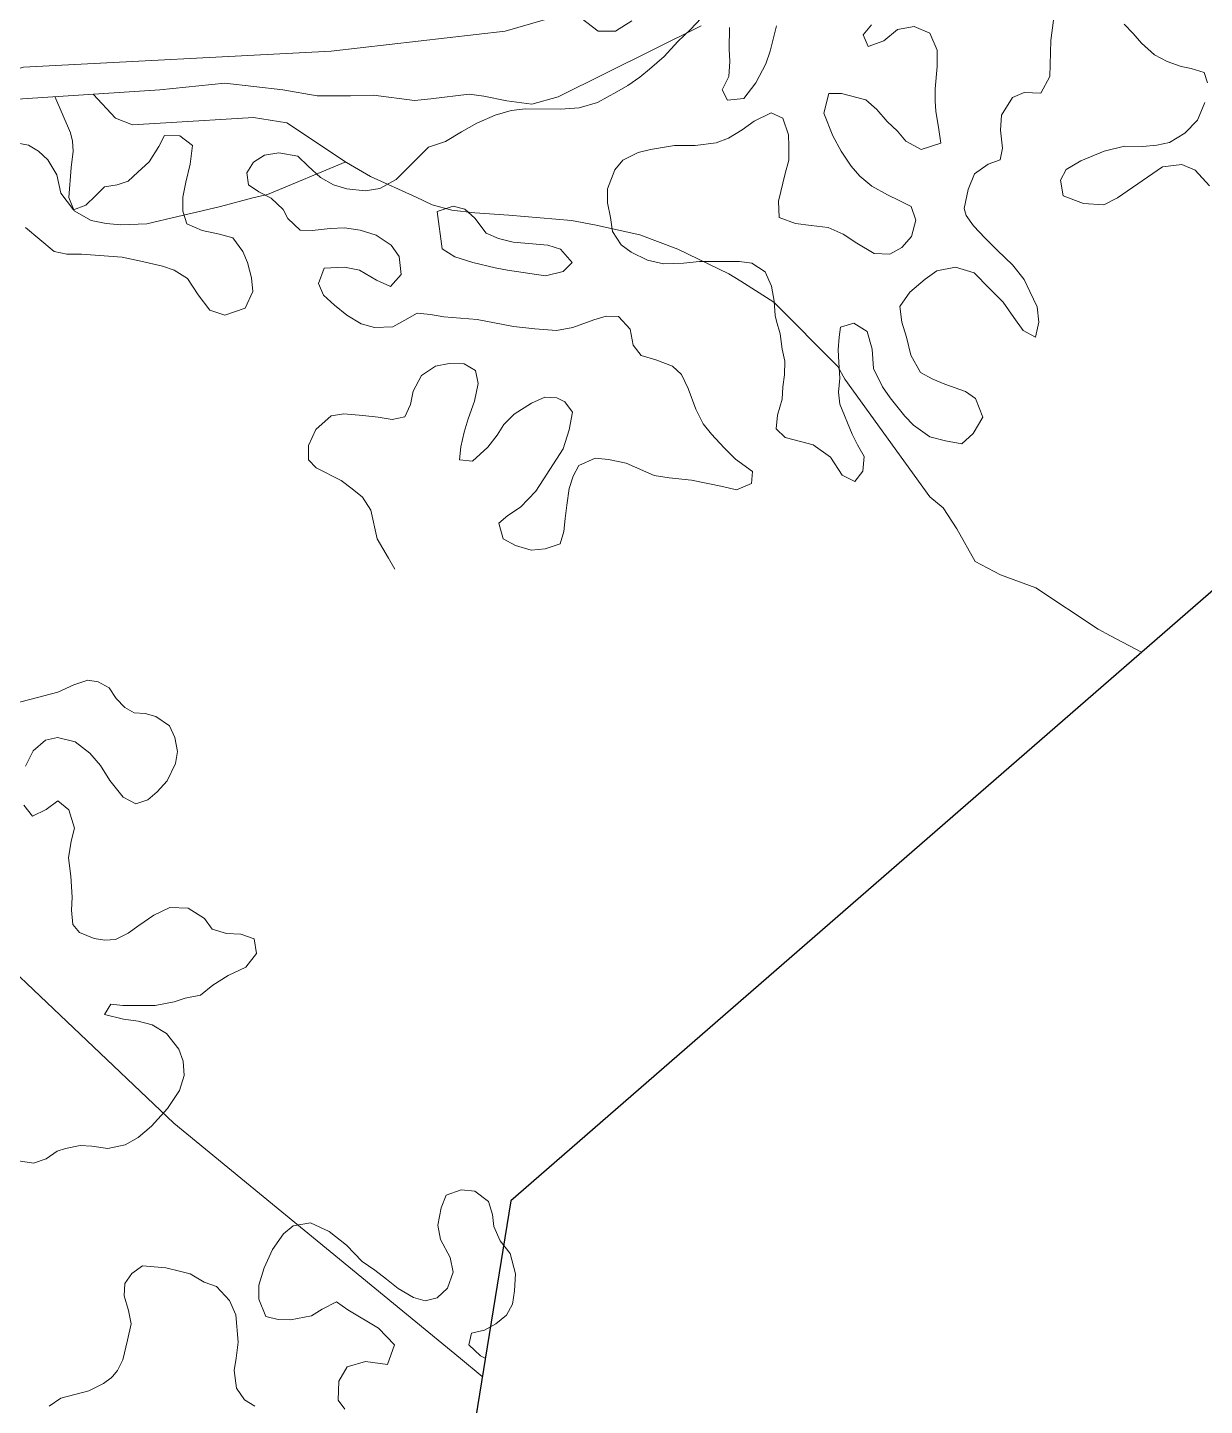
# Model space of a CAD drawing. Header units: metres. Extents: x 4652992 to 4879070, y 2074171 to 2309877.
# Drawn here: x 4654473.4 to 4654521.1, y 2308153 to 2308208.8 of the extents above; entities that cross this region are included whole.
import ezdxf

# ---------------------------------------------------------------- set-up
doc = ezdxf.new("R2010")
doc.units = ezdxf.units.M
doc.header["$MEASUREMENT"] = 0
doc.linetypes.add('DGN Style 3', pattern=[92.779933, 66.271381, -26.508552])
for name, color, linetype, lineweight in [('Level 20', 30, 'DGN Style 3', 0), ('Level 37', 3, 'Continuous', 0), ('Level 40', 1, 'Continuous', 0)]:
    doc.layers.add(name, color=color, linetype=linetype, lineweight=lineweight)
doc.layers.add('Limite', color=38, linetype='Continuous', lineweight=0, plot=False)

msp = doc.modelspace()

# ---------------------------------------------------------------- linework, layer by layer
at = {"layer": 'Level 20', "linetype": 'Continuous'}
for points in [[(4654448.716677, 2308195.011702, 1341.157201), (4654449.845841, 2308197.926313, 1340.937201), (4654450.880913, 2308198.972164, 1340.937201), (4654454.440459, 2308200.902059, 1341.237201), (4654458.495232, 2308201.600442, 1341.317201), (4654468.279661, 2308203.527356, 1343.357201), (4654470.645682, 2308204.322972, 1343.637201), (4654472.57432, 2308205.850521, 1344.077201), (4654478.766001, 2308206.250539, 1345.497201), (4654481.399141, 2308206.51767, 1345.637201), (4654483.743614, 2308206.251684, 1345.777201), (4654485.136678, 2308206.00358, 1345.837201), (4654486.493462, 2308206.006819, 1345.877201), (4654487.425192, 2308206.038779, 1345.877201), (4654489.087936, 2308205.825184, 1345.897201), (4654489.748274, 2308205.883919, 1345.857201), (4654491.300985, 2308206.074297, 1345.757201), (4654491.899381, 2308205.993788, 1345.697201), (4654492.829744, 2308205.812806, 1345.677201), (4654493.846693, 2308205.674486, 1345.677201), (4654494.913773, 2308205.967284, 1345.697201), (4654500.703471, 2308208.843296, 1345.957201)], [(4654486.300193, 2308203.331088, 1346.477201), (4654483.126522, 2308202.018141, 1347.417201), (4654482.527276, 2308201.872161, 1347.657201), (4654481.224826, 2308201.526466, 1347.737201), (4654480.48105, 2308201.350444, 1347.677201), (4654479.495305, 2308201.119537, 1347.537201), (4654478.235111, 2308200.825462, 1347.397201), (4654477.186196, 2308200.789487, 1347.197201), (4654476.585481, 2308200.840556, 1347.117201), (4654475.983191, 2308200.952494, 1347.057201), (4654475.293451, 2308201.355289, 1346.697201), (4654475.076298, 2308201.885386, 1346.497201), (4654475.168185, 2308203.106971, 1345.837201), (4654475.256385, 2308203.769383, 1345.297201), (4654475.224227, 2308204.169647, 1344.997201), (4654475.146554, 2308204.503844, 1344.797201), (4654474.514954, 2308205.975897, 1344.557201)], [(4654476.06222, 2308206.075859, 1345.017201), (4654476.961359, 2308205.097951, 1345.017201), (4654477.652414, 2308204.830878, 1345.067201), (4654479.01262, 2308204.915232, 1345.097201), (4654482.563139, 2308205.128571, 1345.627201), (4654483.911127, 2308204.919932, 1345.867201), (4654486.331398, 2308203.310335, 1346.637201), (4654487.308618, 2308202.74794, 1346.737201), (4654489.159012, 2308201.91036, 1347.247201), (4654489.807787, 2308201.591578, 1347.297201), (4654490.602914, 2308201.378333, 1347.387201), (4654491.537078, 2308201.272169, 1347.467201), (4654492.90928, 2308201.179422, 1347.257201), (4654495.446893, 2308200.961846, 1347.897201), (4654496.385226, 2308200.779011, 1348.057201), (4654498.222895, 2308200.376166, 1348.477201), (4654499.760046, 2308199.794584, 1349.637201), (4654501.831054, 2308198.797693, 1349.797201), (4654502.31467, 2308198.49892, 1349.877201), (4654503.655152, 2308197.656155, 1349.937201), (4654506.25096, 2308195.050296, 1351.497201), (4654506.533073, 2308194.536762, 1351.657201), (4654509.973107, 2308189.770261, 1353.837201), (4654510.515058, 2308189.322977, 1354.037201), (4654511.071298, 2308188.464065, 1354.577201), (4654511.813894, 2308187.14209, 1354.797201), (4654512.841252, 2308186.607529, 1355.057201), (4654514.268036, 2308186.079499, 1355.697201), (4654516.799635, 2308184.410348, 1356.277201), (4654517.289768, 2308184.140468, 1356.317201), (4654518.556026, 2308183.465597, 1356.532727)]]:
    msp.add_polyline3d(points, dxfattribs=at)
at = {"layer": 'Level 37'}
msp.add_line((4654490.948531, 2308154.853255, 1363.192363), (4654491.832436, 2308154.123397, 1363.603681), dxfattribs=at)
for points in [[(4654458.588866, 2308198.828797, 1343.357201), (4654464.495673, 2308200.790945, 1344.017201), (4654463.2161, 2308204.753555, 1343.857201), (4654465.478011, 2308204.942225, 1345.017201), (4654471.535651, 2308206.690945, 1346.297201), (4654473.234375, 2308207.164907, 1346.297201), (4654485.702996, 2308207.818314, 1346.257201), (4654492.75845, 2308208.630093, 1346.257201), (4654497.57534, 2308210.035234, 1346.217201), (4654505.550788, 2308214.179088, 1345.857201), (4654513.142995, 2308218.252459, 1345.617201), (4654514.769204, 2308219.422742, 1345.577201), (4654513.965154, 2308223.118555, 1345.217201), (4654515.517988, 2308223.895705, 1345.137201)], [(4654449.958532, 2308195.681725, 1342.742363), (4654458.303175, 2308185.99843, 1345.132363), (4654462.878914, 2308180.557502, 1348.232363), (4654471.181475, 2308172.114167, 1352.872363), (4654479.334352, 2308164.395138, 1357.932363), (4654490.94853, 2308154.853255, 1363.192363)]]:
    msp.add_polyline3d(points, dxfattribs=at)
at = {"layer": 'Level 40', "color": 3}
for points in [[(4654490.341788, 2308204.154391, 1348.880038), (4654490.993137, 2308204.556249, 1348.760038), (4654491.617121, 2308204.903964, 1348.720038), (4654492.356838, 2308205.227271, 1348.680038), (4654493.006442, 2308205.419797, 1348.660038), (4654493.580401, 2308205.478492, 1348.660038), (4654495.001526, 2308205.46337, 1348.640038), (4654495.758758, 2308205.528349, 1348.560038), (4654496.504835, 2308205.745464, 1348.420038), (4654497.281591, 2308206.165809, 1348.360038), (4654497.735112, 2308206.429647, 1348.360038), (4654498.219223, 2308206.761925, 1348.180038), (4654498.610086, 2308207.083912, 1348.020038), (4654499.211674, 2308207.601114, 1347.820038), (4654499.757053, 2308208.205062, 1347.620038), (4654500.276634, 2308208.694624, 1347.520038), (4654500.699743, 2308209.159595, 1347.500038)], [(4654497.900803, 2308209.045898, 1347.480038), (4654497.231762, 2308208.632793, 1347.500038), (4654496.534054, 2308208.630154, 1347.480038), (4654495.84794, 2308209.149317, 1347.400038)], [(4654507.609112, 2308208.88572, 1348.400038), (4654507.274459, 2308208.476986, 1348.800038), (4654507.470277, 2308208.001311, 1348.840038), (4654508.115089, 2308208.239784, 1348.580038), (4654508.657154, 2308208.694646, 1348.520038), (4654509.33726, 2308208.820826, 1348.620038), (4654509.973701, 2308208.551795, 1348.800038), (4654510.272265, 2308207.859731, 1349.060038), (4654510.275049, 2308207.200089, 1349.080038), (4654510.190856, 2308206.289178, 1349.160038), (4654510.18571, 2308205.795973, 1349.360038), (4654510.214378, 2308205.385507, 1349.660038), (4654510.334462, 2308204.641213, 1350.100038), (4654510.424133, 2308204.098054, 1350.340038), (4654509.621758, 2308203.832897, 1350.580038), (4654509.00144, 2308204.17342, 1350.580038), (4654508.667317, 2308204.573414, 1350.580038), (4654508.239945, 2308204.963116, 1350.520038), (4654507.820679, 2308205.455958, 1350.480038), (4654507.378841, 2308205.848711, 1350.460038), (4654506.390321, 2308206.102125, 1350.260038), (4654505.875885, 2308206.105769, 1350.360038), (4654505.680841, 2308205.308107, 1350.500038), (4654506.035526, 2308204.394508, 1350.640038), (4654506.379147, 2308203.767834, 1350.820038), (4654506.787082, 2308203.157553, 1351.020038), (4654507.135672, 2308202.754509, 1351.180038), (4654507.62091, 2308202.352603, 1351.240038), (4654508.25247, 2308201.99473, 1351.300038), (4654508.733003, 2308201.773558, 1351.320038), (4654509.221554, 2308201.520738, 1351.460038), (4654509.401249, 2308200.973571, 1351.560038), (4654509.235226, 2308200.304596, 1351.660038), (4654508.833034, 2308199.86517, 1351.680038), (4654508.347354, 2308199.593136, 1351.680038), (4654507.717186, 2308199.621188, 1351.600038), (4654507.0085, 2308200.040262, 1351.380038), (4654506.455722, 2308200.411477, 1351.220038), (4654505.848214, 2308200.674406, 1351.120038), (4654505.169853, 2308200.757558, 1350.940038), (4654504.534892, 2308200.831556, 1350.820038), (4654503.863069, 2308201.078093, 1350.700038), (4654503.845819, 2308201.740785, 1350.520038), (4654504.115029, 2308202.867311, 1350.360038), (4654504.25203, 2308203.407601, 1350.240038), (4654504.258833, 2308203.97535, 1350.020038), (4654504.239838, 2308204.428711, 1349.540038), (4654504.013607, 2308205.10552, 1349.440038), (4654503.54754, 2308205.323641, 1349.320038), (4654502.847998, 2308204.976883, 1349.260038), (4654502.360663, 2308204.630306, 1349.260038), (4654501.815461, 2308204.295933, 1349.260038), (4654501.316972, 2308204.101494, 1349.300038), (4654500.460042, 2308203.997627, 1349.380038), (4654499.625685, 2308203.99385, 1349.460038), (4654498.651367, 2308203.839848, 1349.680038), (4654498.154534, 2308203.719952, 1349.760038), (4654497.536999, 2308203.400834, 1349.900038), (4654497.205571, 2308203.006398, 1350.060038), (4654496.912486, 2308202.244392, 1350.160038), (4654496.905683, 2308201.676643, 1350.240038), (4654497.02908, 2308201.081436, 1350.300038), (4654497.112302, 2308200.509679, 1350.460038), (4654497.460803, 2308199.971847, 1350.560038), (4654497.864123, 2308199.677088, 1350.840038), (4654498.53429, 2308199.356009, 1350.940038), (4654499.182061, 2308199.204416, 1350.940038), (4654499.99071, 2308199.228594, 1350.920038), (4654500.64345, 2308199.300631, 1350.920038), (4654502.26554, 2308199.30304, 1351.160038), (4654502.763853, 2308199.227903, 1351.260038), (4654503.305389, 2308198.874038, 1351.460038), (4654503.554192, 2308198.297318, 1351.560038), (4654503.659898, 2308197.690863, 1351.800038), (4654503.710962, 2308197.11091, 1351.960038), (4654503.763859, 2308196.875077, 1352.400038), (4654503.906604, 2308196.36566, 1352.400038), (4654503.994618, 2308195.747957, 1352.640038), (4654504.097188, 2308195.261992, 1352.780038), (4654504.079143, 2308194.711593, 1353.040038), (4654504.012907, 2308194.216293, 1353.280038), (4654503.993294, 2308193.726138, 1353.380038), (4654503.801563, 2308193.077563, 1353.720038), (4654503.751361, 2308192.518967, 1353.940038), (4654504.112849, 2308192.173116, 1354.000038), (4654504.783104, 2308191.986825, 1353.980038), (4654505.24281, 2308191.874895, 1354.220038), (4654505.946615, 2308191.366979, 1354.480038), (4654506.418778, 2308190.638303, 1354.820038), (4654506.936262, 2308190.379382, 1354.940038), (4654507.259672, 2308190.805466, 1354.880038), (4654507.316323, 2308191.392658, 1354.740038), (4654507.044948, 2308191.869289, 1354.640038), (4654506.824989, 2308192.305119, 1354.520038), (4654506.325814, 2308193.518804, 1354.080038), (4654506.269869, 2308194.009915, 1353.760038), (4654506.320071, 2308194.568511, 1353.500038), (4654506.281906, 2308195.205657, 1353.180038), (4654506.261343, 2308195.719263, 1352.880038), (4654506.301871, 2308196.234964, 1352.700038), (4654506.34876, 2308196.644473, 1352.400038), (4654506.898667, 2308196.798112, 1352.640038), (4654507.428961, 2308196.461596, 1352.760038), (4654507.631052, 2308195.744942, 1353.160038), (4654507.683595, 2308194.969957, 1353.540038), (4654508.059285, 2308194.216691, 1353.780038), (4654508.369268, 2308193.776854, 1353.820038), (4654508.960388, 2308193.038068, 1353.700038), (4654509.315427, 2308192.663621, 1353.700038), (4654509.967814, 2308192.196506, 1353.820038), (4654510.612361, 2308192.030615, 1353.900038), (4654511.266582, 2308191.907619, 1353.980038), (4654511.72664, 2308192.334841, 1354.060038), (4654512.116111, 2308192.986649, 1354.060038), (4654511.819204, 2308193.753256, 1353.780038), (4654511.41266, 2308194.033717, 1353.680038), (4654510.584928, 2308194.328112, 1353.620038), (4654510.10117, 2308194.534986, 1353.560038), (4654509.601378, 2308194.805155, 1353.500038), (4654509.198323, 2308195.504278, 1353.240038), (4654509.02839, 2308196.229128, 1353.120038), (4654508.83266, 2308196.83959, 1352.900038), (4654508.762337, 2308197.46854, 1352.540038), (4654509.167842, 2308198.057052, 1352.360038), (4654509.787122, 2308198.585501, 1352.120038), (4654510.256766, 2308198.920831, 1352.040038), (4654511.018878, 2308199.074651, 1351.940038), (4654511.769484, 2308198.841456, 1351.980038), (4654512.397643, 2308198.199709, 1352.240038), (4654512.940659, 2308197.650811, 1352.580038), (4654513.377528, 2308197.034428, 1352.800038), (4654513.758187, 2308196.504792, 1352.940038), (4654514.25798, 2308196.234623, 1353.100038), (4654514.393413, 2308196.835158, 1353.100038), (4654514.323089, 2308197.464108, 1352.980038), (4654514.022869, 2308198.081629, 1352.840038), (4654513.798118, 2308198.563405, 1352.700038), (4654513.325867, 2308199.157293, 1352.460038), (4654512.716967, 2308199.750043, 1352.280038), (4654512.222143, 2308200.243842, 1352.060038), (4654511.745011, 2308200.748888, 1351.880038), (4654511.443046, 2308201.157078, 1351.700038), (4654511.37089, 2308201.441909, 1351.280038), (4654511.530552, 2308202.217076, 1351.180038), (4654511.780149, 2308202.853447, 1351.000038), (4654512.33825, 2308203.245014, 1350.560038), (4654512.83029, 2308203.410856, 1350.400038), (4654512.922235, 2308203.885756, 1350.120038), (4654512.831084, 2308204.623948, 1349.840038), (4654512.876493, 2308205.22849, 1349.660038), (4654513.325487, 2308205.942637, 1349.560038), (4654513.795043, 2308206.143178, 1349.540038), (4654514.471836, 2308206.120272, 1349.540038), (4654514.835598, 2308206.79248, 1349.420038), (4654514.876744, 2308208.251696, 1348.920038), (4654514.984989, 2308209.067664, 1348.560038)], [(4654501.85698, 2308208.780729, 1347.540038), (4654501.840328, 2308207.900509, 1347.680038), (4654501.864115, 2308207.401201, 1347.740038), (4654501.833173, 2308206.793608, 1347.820038), (4654501.559523, 2308206.25218, 1348.120038), (4654501.768239, 2308205.8337, 1348.360038), (4654502.435446, 2308205.902686, 1348.360038), (4654502.926183, 2308206.533137, 1348.360038), (4654503.326984, 2308207.302383, 1348.280038), (4654503.504161, 2308207.819222, 1348.220038), (4654503.765265, 2308208.842608, 1348.120038)], [(4654517.844843, 2308208.913879, 1349.200038), (4654518.214348, 2308208.536381, 1349.460038), (4654518.548471, 2308208.136388, 1349.660038), (4654519.078677, 2308207.665084, 1350.020038), (4654519.596161, 2308207.406162, 1350.140038), (4654520.155477, 2308207.198332, 1350.420038), (4654520.560541, 2308207.112905, 1350.800038), (4654521.08613, 2308206.957123, 1350.960038), (4654521.233756, 2308206.536548, 1351.220038)], [(4654521.114269, 2308205.737929, 1351.360038), (4654520.816391, 2308205.021869, 1351.360038), (4654520.304826, 2308204.50066, 1351.360038), (4654519.68886, 2308204.121297, 1351.240038), (4654519.17756, 2308204.004452, 1351.060038), (4654518.59236, 2308203.963107, 1350.900038), (4654517.865718, 2308203.966569, 1350.720038), (4654517.032841, 2308203.767759, 1350.700038), (4654516.096953, 2308203.380975, 1350.700038), (4654515.501902, 2308203.027159, 1350.700038), (4654515.268516, 2308202.597067, 1350.940038), (4654515.382239, 2308201.958964, 1351.200038), (4654516.206745, 2308201.65027, 1351.400038), (4654517.028204, 2308201.596854, 1351.320038), (4654517.574974, 2308201.870982, 1351.180038), (4654519.405271, 2308203.13261, 1351.040038), (4654520.183418, 2308203.223135, 1351.040038), (4654520.725043, 2308203.004057, 1351.280038), (4654521.306577, 2308202.357165, 1351.440038)], [(4654472.72922, 2308204.146608, 1348.310038), (4654473.438142, 2308204.012357, 1348.330038), (4654473.847095, 2308203.774113, 1348.550038), (4654474.230354, 2308203.419662, 1348.790038), (4654474.588421, 2308202.812072, 1349.090038), (4654474.746222, 2308202.064265, 1349.530038), (4654475.259591, 2308201.393528, 1349.810038), (4654475.761681, 2308201.576535, 1349.630038), (4654476.155288, 2308201.964847, 1349.350038), (4654476.527769, 2308202.327207, 1349.210038), (4654477.036782, 2308202.402333, 1348.930038), (4654477.485131, 2308202.55106, 1348.730038), (4654477.872314, 2308202.910321, 1348.470038), (4654478.334365, 2308203.329812, 1348.290038), (4654478.720549, 2308203.962937, 1348.290038), (4654478.955642, 2308204.399869, 1348.210038), (4654479.569428, 2308204.392096, 1348.170038), (4654480.081796, 2308203.995223, 1348.270038), (4654479.991514, 2308203.238905, 1348.590038), (4654479.81623, 2308202.515711, 1349.150038), (4654479.696044, 2308201.902524, 1349.150038), (4654479.694832, 2308201.34027, 1349.150038), (4654479.856701, 2308200.819651, 1349.550038), (4654480.474697, 2308200.552539, 1349.770038), (4654481.180408, 2308200.403762, 1350.050038), (4654481.71797, 2308200.260029, 1350.490038), (4654482.13299, 2308199.701243, 1350.530038), (4654482.310917, 2308199.253253, 1350.690038), (4654482.482921, 2308198.639279, 1350.950038), (4654482.529027, 2308198.082253, 1351.110038), (4654482.224634, 2308197.40148, 1351.190038), (4654481.39317, 2308197.120679, 1351.190038), (4654480.791731, 2308197.323488, 1351.130038), (4654480.312834, 2308197.941348, 1350.890038), (4654479.890891, 2308198.608014, 1350.730038), (4654479.350974, 2308198.949883, 1350.610038), (4654478.878644, 2308199.11027, 1350.550038), (4654477.999718, 2308199.310767, 1350.350038), (4654477.235198, 2308199.471942, 1350.290038), (4654475.584472, 2308199.5919, 1350.290038), (4654475.000092, 2308199.593475, 1350.270038), (4654474.485511, 2308199.701958, 1350.190038), (4654473.316462, 2308200.678157, 1349.810038)], [(4654488.285557, 2308186.838517, 1355.660038), (4654488.036666, 2308187.280449, 1355.480038), (4654487.577401, 2308188.066318, 1355.320038), (4654487.309691, 2308189.231188, 1355.060038), (4654486.972432, 2308189.75167, 1354.920038), (4654486.56432, 2308190.092375, 1354.800038), (4654486.109583, 2308190.427935, 1354.700038), (4654485.103549, 2308190.939676, 1354.460038), (4654484.796702, 2308191.259024, 1354.140038), (4654484.792263, 2308191.844123, 1353.860038), (4654485.088485, 2308192.48564, 1353.760038), (4654485.714214, 2308193.042686, 1353.760038), (4654486.219064, 2308193.130934, 1353.760038), (4654486.990673, 2308193.058073, 1353.640038), (4654487.611168, 2308192.987126, 1353.580038), (4654488.181814, 2308192.896734, 1353.560038), (4654488.689889, 2308192.999281, 1353.460038), (4654488.924932, 2308193.503916, 1353.160038), (4654489.033, 2308194.050308, 1352.840038), (4654489.372622, 2308194.682672, 1352.620038), (4654489.941964, 2308195.056889, 1352.580038), (4654490.496663, 2308195.164581, 1352.480038), (4654491.101123, 2308195.156929, 1352.500038), (4654491.554292, 2308194.881614, 1352.700038), (4654491.661654, 2308194.349703, 1352.800038), (4654491.518115, 2308193.646028, 1353.100038), (4654491.263636, 2308192.920815, 1353.340038), (4654491.097701, 2308192.386627, 1353.480038), (4654490.962268, 2308191.786092, 1353.640038), (4654490.904049, 2308191.259144, 1353.940038), (4654491.437744, 2308191.206503, 1353.980038), (4654492.052231, 2308191.780898, 1353.660038), (4654492.435164, 2308192.269321, 1353.600038), (4654492.71195, 2308192.69026, 1353.480038), (4654493.125385, 2308193.112336, 1353.480038), (4654493.833032, 2308193.562235, 1353.480038), (4654494.373353, 2308193.807766, 1353.540038), (4654494.852406, 2308193.781626, 1353.820038), (4654495.177032, 2308193.608314, 1354.180038), (4654495.493464, 2308193.197073, 1354.380038), (4654495.361167, 2308192.476049, 1354.660038), (4654495.111481, 2308191.704889, 1354.940038), (4654494.298813, 2308190.453322, 1355.020038), (4654493.997887, 2308189.992539, 1355.080038), (4654493.381744, 2308189.343601, 1355.400038), (4654492.865475, 2308189.003126, 1355.640038), (4654492.509995, 2308188.703633, 1355.900038), (4654492.684809, 2308188.067625, 1355.860038), (4654493.184602, 2308187.797456, 1355.840038), (4654493.808233, 2308187.606019, 1355.920038), (4654494.382191, 2308187.664714, 1356.200038), (4654494.988396, 2308187.866393, 1356.200038), (4654495.144657, 2308188.357686, 1356.200038), (4654495.188409, 2308188.887684, 1356.140038), (4654495.26432, 2308189.42588, 1355.780038), (4654495.354785, 2308190.095812, 1355.440038), (4654495.514271, 2308190.601403, 1355.160038), (4654495.747657, 2308191.031494, 1354.940038), (4654496.405367, 2308191.327161, 1354.760038), (4654496.953529, 2308191.271468, 1354.740038), (4654497.662391, 2308191.12197, 1354.760038), (4654498.793832, 2308190.628716, 1355.020038), (4654499.407878, 2308190.529172, 1355.000038), (4654500.312911, 2308190.443151, 1354.840038), (4654501.571503, 2308190.177715, 1354.760038), (4654502.132475, 2308190.044428, 1354.760038), (4654502.751578, 2308190.303302, 1354.660038), (4654502.785657, 2308190.790405, 1354.400038), (4654502.096319, 2308191.29527, 1354.300038), (4654501.638446, 2308191.751319, 1354.280038), (4654501.127588, 2308192.308413, 1354.280038), (4654500.782223, 2308192.725756, 1354.180038), (4654500.49002, 2308193.311629, 1353.880038), (4654500.180302, 2308194.155831, 1353.520038), (4654499.913808, 2308194.721303, 1353.200038), (4654499.549095, 2308195.052855, 1353.080038), (4654498.86603, 2308195.316741, 1353.080038), (4654498.268107, 2308195.487778, 1352.880038), (4654497.9549, 2308195.913317, 1352.240038), (4654497.826711, 2308196.554471, 1352.000038), (4654497.352803, 2308197.073815, 1351.860038), (4654496.856058, 2308197.088707, 1351.660038), (4654496.352776, 2308196.940214, 1351.640038), (4654495.508569, 2308196.623966, 1351.620038), (4654494.846154, 2308196.509033, 1351.620038), (4654493.966829, 2308196.574654, 1351.400038), (4654493.093954, 2308196.668871, 1351.240038), (4654492.324001, 2308196.816275, 1351.160038), (4654491.62638, 2308196.948424, 1351.040038), (4654490.271226, 2308197.054482, 1350.980038), (4654489.732739, 2308197.15307, 1351.040038), (4654489.199043, 2308197.205711, 1351.240038), (4654488.695673, 2308196.92243, 1351.380038), (4654488.209994, 2308196.650397, 1351.420038), (4654487.462436, 2308196.628314, 1351.260038), (4654486.919155, 2308196.772848, 1351.180038), (4654486.345462, 2308197.118517, 1351.020038), (4654485.845757, 2308197.523474, 1350.840038), (4654485.392677, 2308197.933577, 1350.600038), (4654485.196859, 2308198.409251, 1350.500038), (4654485.428766, 2308199.034375, 1350.480038), (4654486.255105, 2308199.0698, 1350.480038), (4654486.862701, 2308198.941659, 1350.520038), (4654487.545679, 2308198.542985, 1350.540038), (4654488.109787, 2308198.289209, 1350.560038), (4654488.550586, 2308198.765428, 1350.340038), (4654488.459435, 2308199.50362, 1350.160038), (4654488.138211, 2308199.960807, 1350.000038), (4654487.530791, 2308200.358524, 1349.780038), (4654486.881452, 2308200.570362, 1349.300038), (4654486.249715, 2308200.658659, 1349.240038), (4654485.667739, 2308200.631612, 1349.260038), (4654484.939441, 2308200.560531, 1349.160038), (4654484.457163, 2308200.572372, 1349.000038), (4654483.95589, 2308201.037574, 1348.840038), (4654483.766433, 2308201.407057, 1348.520038), (4654483.279627, 2308201.869208, 1348.480038), (4654482.77661, 2308202.125079, 1348.260038), (4654482.355599, 2308202.40859, 1348.140038), (4654482.296429, 2308202.885403, 1347.900038), (4654482.561974, 2308203.323691, 1347.700038), (4654483.004253, 2308203.604877, 1347.680038), (4654483.587885, 2308203.706468, 1347.760038), (4654484.357839, 2308203.559064, 1347.920038), (4654484.781986, 2308203.155063, 1348.300038), (4654485.272016, 2308202.707211, 1348.440038), (4654485.80876, 2308202.399292, 1348.560038), (4654486.348816, 2308202.240459, 1348.660038), (4654487.088268, 2308202.159402, 1348.680038), (4654487.686367, 2308202.257941, 1348.700038), (4654488.342508, 2308202.613853, 1348.700038), (4654489.653577, 2308203.925072, 1348.700038), (4654490.341788, 2308204.154391, 1348.880038)], [(4654490.210333, 2308199.808391, 1350.200038), (4654490.714918, 2308199.492275, 1350.240038), (4654491.451057, 2308199.262132, 1350.320038), (4654492.356002, 2308199.041323, 1350.500038), (4654492.851091, 2308198.951888, 1350.560038), (4654494.389429, 2308198.717326, 1350.620038), (4654495.111366, 2308198.894597, 1350.620038), (4654495.479744, 2308199.251283, 1350.580038), (4654494.997819, 2308199.802276, 1350.480038), (4654494.486696, 2308199.955007, 1350.440038), (4654493.091368, 2308200.084516, 1350.220038), (4654492.486996, 2308200.226956, 1350.100038), (4654491.991996, 2308200.451179, 1350.000038), (4654491.537436, 2308201.056314, 1349.920038), (4654491.132548, 2308201.411318, 1349.880038), (4654490.647134, 2308201.543648, 1349.860038), (4654490.005547, 2308201.319474, 1349.860038), (4654490.210333, 2308199.808391, 1350.200038)], [(4654472.874777, 2308181.387915, 1353.590038), (4654474.062044, 2308181.708449, 1353.710038), (4654474.630457, 2308181.85825, 1353.710038), (4654475.274627, 2308182.148243, 1353.730038), (4654475.852534, 2308182.342766, 1353.970038), (4654476.267391, 2308182.274773, 1354.310038), (4654476.706249, 2308182.030955, 1354.430038), (4654476.997879, 2308181.599157, 1354.430038), (4654477.349442, 2308181.233015, 1354.770038), (4654477.717949, 2308181.018908, 1355.110038), (4654478.171706, 2308180.989715, 1355.390038), (4654478.606474, 2308180.871078, 1355.630038), (4654479.152345, 2308180.481354, 1355.710038), (4654479.375668, 2308180.016677, 1355.710038), (4654479.485454, 2308179.450505, 1355.710038), (4654479.395724, 2308178.955598, 1355.710038), (4654479.064217, 2308178.260662, 1355.710038), (4654478.662554, 2308177.813023, 1355.650038), (4654478.271504, 2308177.487605, 1355.570038), (4654477.794475, 2308177.334947, 1355.510038), (4654477.2821, 2308177.593569, 1355.190038), (4654476.737545, 2308178.278378, 1354.930038), (4654476.359935, 2308178.882936, 1354.610038), (4654475.927602, 2308179.374156, 1354.250038), (4654475.335577, 2308179.835353, 1353.810038), (4654474.621446, 2308180.010244, 1353.690038), (4654474.124504, 2308179.90823, 1353.530038), (4654473.634621, 2308179.478356, 1353.510038), (4654473.318937, 2308178.857957, 1353.510038)], [(4654473.257637, 2308177.269196, 1353.850038), (4654473.60808, 2308176.825555, 1354.150038), (4654474.157701, 2308177.103498, 1354.130038), (4654474.628596, 2308177.443928, 1354.210038), (4654475.074709, 2308177.089836, 1354.510038), (4654475.299881, 2308176.344982, 1354.430038), (4654475.171251, 2308175.811274, 1354.290038), (4654475.058248, 2308175.134517, 1354.430038), (4654475.16263, 2308174.398442, 1354.810038), (4654475.212288, 2308173.549028, 1355.050038), (4654475.178206, 2308173.027371, 1355.550038), (4654475.237553, 2308172.440266, 1355.730038), (4654475.507226, 2308172.121703, 1356.050038), (4654476.099447, 2308171.878092, 1356.470038), (4654476.529006, 2308171.807138, 1356.730038), (4654476.96285, 2308171.82859, 1357.010038), (4654477.476735, 2308172.082639, 1357.010038), (4654477.911895, 2308172.399175, 1357.070038), (4654478.522569, 2308172.820271, 1357.070038), (4654479.169903, 2308173.125172, 1357.170038), (4654479.915681, 2308173.099355, 1357.330038), (4654480.579177, 2308172.685945, 1357.490038), (4654480.885511, 2308172.251186, 1357.730038), (4654481.460983, 2308172.073127, 1357.810038), (4654482.053398, 2308172.047103, 1357.910038), (4654482.581596, 2308171.863018, 1357.990038), (4654482.685053, 2308171.267031, 1358.010038), (4654482.246534, 2308170.718001, 1358.050038), (4654481.530892, 2308170.380221, 1358.050038), (4654480.90868, 2308169.976994, 1358.010038), (4654480.410423, 2308169.579895, 1357.970038), (4654479.786361, 2308169.456845, 1357.850038), (4654479.341903, 2308169.313173, 1357.550038), (4654478.572853, 2308169.157139, 1357.170038), (4654477.269276, 2308169.155375, 1356.950038), (4654476.774574, 2308169.208357, 1356.870038), (4654476.517898, 2308168.793702, 1357.050038), (4654477.290843, 2308168.606968, 1357.350038), (4654477.885303, 2308168.518353, 1357.790038), (4654478.452401, 2308168.373069, 1357.710038), (4654479.037172, 2308168.022146, 1357.710038), (4654479.532408, 2308167.393902, 1357.770038), (4654479.705292, 2308166.908293, 1357.790038), (4654479.749936, 2308166.324149, 1357.970038), (4654479.558208, 2308165.709878, 1358.010038), (4654479.081713, 2308164.981959, 1358.030038), (4654478.425614, 2308164.274661, 1357.930038), (4654477.882127, 2308163.808946, 1357.730038), (4654477.358748, 2308163.510175, 1357.490038), (4654476.65484, 2308163.372113, 1357.130038), (4654476.013106, 2308163.454703, 1356.530038), (4654475.529942, 2308163.489816, 1356.390038), (4654474.935287, 2308163.360845, 1356.270038), (4654474.60641, 2308163.256077, 1355.870038), (4654474.156548, 2308162.942502, 1355.610038), (4654473.643783, 2308162.765951, 1355.270038), (4654473.037784, 2308162.872434, 1354.930038)], [(4654486.267166, 2308152.800689, 1362.348935), (4654485.989985, 2308153.173035, 1362.548935), (4654486.020921, 2308153.935852, 1362.508935), (4654486.355411, 2308154.517053, 1362.688935), (4654487.105038, 2308154.743429, 1362.988935), (4654487.985861, 2308154.61171, 1363.108935), (4654488.278422, 2308155.412441, 1362.908935), (4654487.633865, 2308156.084778, 1362.688935), (4654486.379917, 2308156.834305, 1362.388935), (4654485.926825, 2308157.151516, 1362.108935), (4654485.342373, 2308156.861798, 1361.848935), (4654484.910163, 2308156.586731, 1361.688935), (4654484.055631, 2308156.426667, 1361.588935), (4654483.565431, 2308156.434674, 1361.468935), (4654483.057394, 2308156.566896, 1361.308935), (4654482.774463, 2308157.257057, 1361.108935), (4654482.779026, 2308157.829145, 1361.088935), (4654482.989423, 2308158.52575, 1361.068935), (4654483.329746, 2308159.271649, 1361.028935), (4654483.779876, 2308159.905013, 1361.088935), (4654484.164325, 2308160.234912, 1361.148935), (4654484.874646, 2308160.348553, 1361.228935), (4654485.633997, 2308159.999972, 1361.528935), (4654486.335275, 2308159.45195, 1361.928935), (4654486.965546, 2308158.782483, 1362.508935), (4654487.472654, 2308158.43934, 1362.648935), (4654487.944935, 2308158.073036, 1362.668935), (4654488.428374, 2308157.689411, 1362.948935), (4654489.049769, 2308157.323309, 1363.288935), (4654489.514948, 2308157.199696, 1363.428935), (4654490.001597, 2308157.313035, 1363.608935), (4654490.430257, 2308157.709448, 1363.568935), (4654490.659843, 2308158.356961, 1363.448935), (4654490.535832, 2308158.954879, 1363.328935), (4654490.141742, 2308159.682451, 1363.188935), (4654490.02889, 2308160.263048, 1363.048935), (4654490.16473, 2308160.959552, 1362.948935), (4654490.366168, 2308161.477009, 1362.828935), (4654490.977839, 2308161.685864, 1362.748935), (4654491.533214, 2308161.634605, 1362.828935), (4654492.084955, 2308161.22218, 1362.968935), (4654492.253175, 2308160.690775, 1363.168935), (4654492.29595, 2308160.199652, 1363.528935), (4654492.557916, 2308159.619256, 1363.668935), (4654492.970349, 2308159.114185, 1363.708935), (4654493.179145, 2308158.288127, 1363.888935), (4654493.135276, 2308157.603303, 1364.088935), (4654493.062411, 2308157.060017, 1364.168935), (4654492.816341, 2308156.611843, 1364.188935), (4654492.382778, 2308156.261653, 1364.188935), (4654491.925124, 2308156.006777, 1364.188935), (4654491.392489, 2308155.887597, 1364.248935), (4654491.289277, 2308155.410724, 1364.628935), (4654491.760206, 2308154.969296, 1365.068935), (4654491.954444, 2308154.87605, 1365.129789)], [(4654474.284819, 2308152.92588, 1354.648935), (4654474.749855, 2308153.250241, 1354.848935), (4654475.88562, 2308153.554258, 1355.408935), (4654476.485537, 2308153.852261, 1355.848935), (4654476.786568, 2308154.070259, 1356.288935), (4654476.857995, 2308154.139349, 1356.808935), (4654477.051121, 2308154.378434, 1357.288935), (4654477.258043, 2308154.808602, 1356.728935), (4654477.459755, 2308155.599663, 1356.688935), (4654477.605368, 2308156.263274, 1356.888935), (4654477.500223, 2308156.809792, 1357.088935), (4654477.319974, 2308157.39867, 1357.248935), (4654477.343887, 2308157.892284, 1357.528935), (4654477.631738, 2308158.306637, 1357.888935), (4654478.063973, 2308158.609726, 1358.048935), (4654479.004464, 2308158.536664, 1358.448935), (4654479.565142, 2308158.399412, 1358.728935), (4654479.990938, 2308158.288519, 1359.208935), (4654480.564796, 2308157.954913, 1359.208935), (4654481.059872, 2308157.775117, 1359.248935), (4654481.58131, 2308157.202611, 1359.328935), (4654481.848312, 2308156.624462, 1359.328935), (4654481.944871, 2308155.525969, 1359.288935), (4654481.859035, 2308154.878359, 1359.288935), (4654481.775346, 2308154.368743, 1359.248935), (4654481.87252, 2308153.657687, 1359.288935), (4654482.189796, 2308153.180444, 1359.488935), (4654482.613446, 2308152.931558, 1359.768935)]]:
    msp.add_polyline3d(points, dxfattribs=at)
at = {"layer": 'Limite', "color": 5, "linetype": 'Continuous', "lineweight": 30}
msp.add_polyline3d([(4654617.82052, 2308318.660199, 1345.471445), (4654611.504652, 2308324.640853, 1344.61781), (4654610.59145, 2308325.995438, 1344.242295), (4654608.487752, 2308324.780928, 1344.92999), (4654607.505484, 2308295.430302, 1356.640031), (4654607.23187, 2308252.984866, 1354.002772), (4654599.469593, 2308224.231499, 1341.252475), (4654531.08508, 2308194.352897, 1351.902571), (4654492.987237, 2308161.247234, 1362.122939), (4654481.940271, 2308093.099729, 1355.650049)], dxfattribs=at)

doc.saveas('drawing.dxf')
